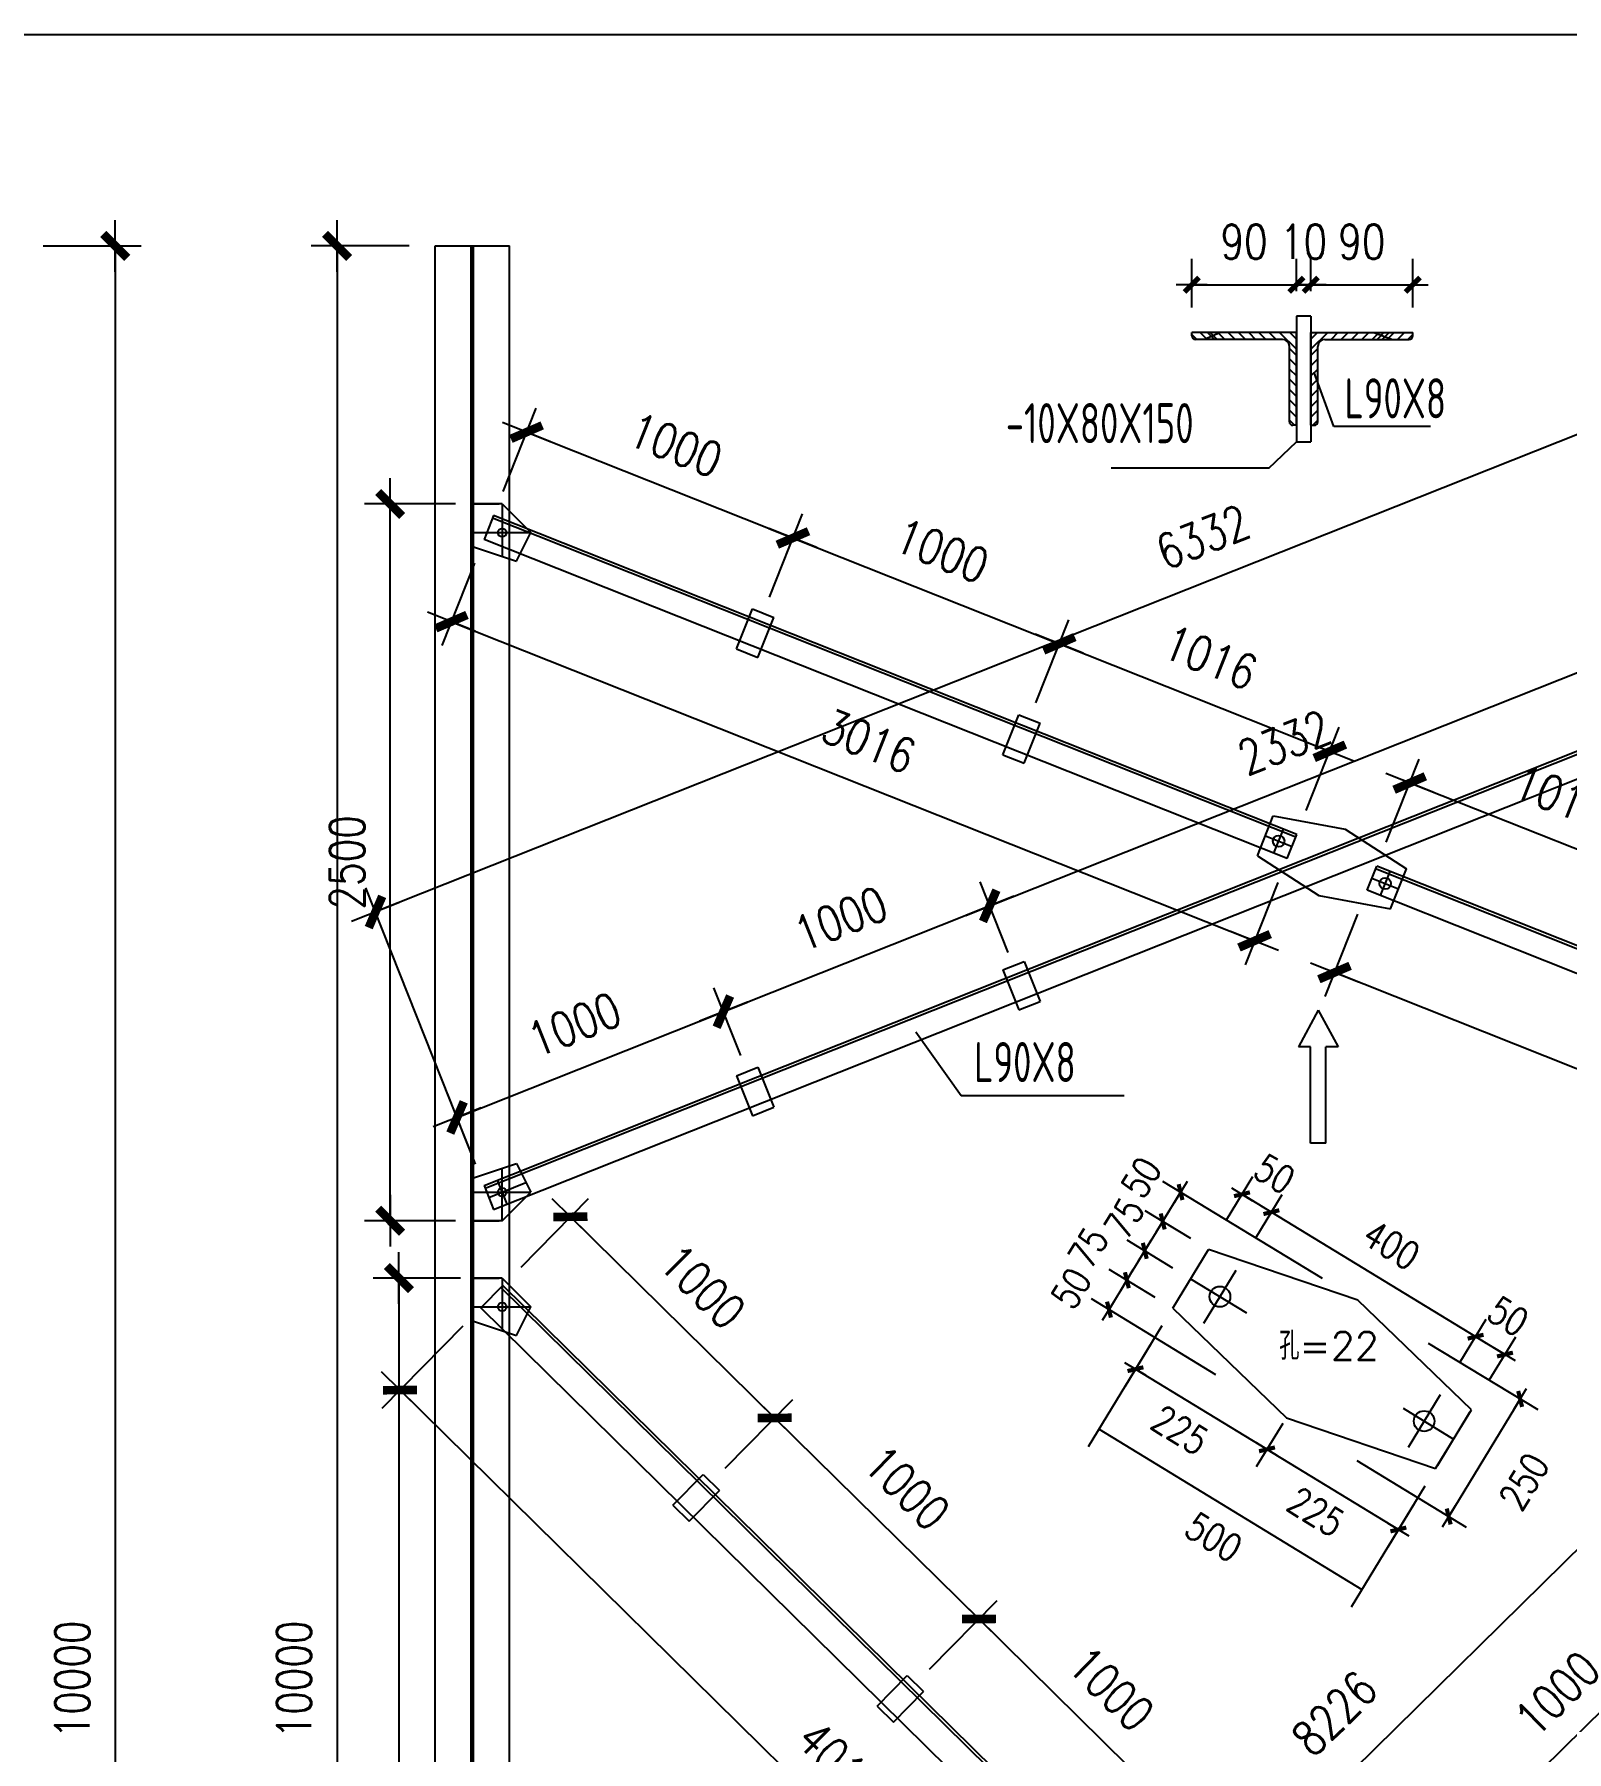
# Model space of a CAD drawing. Header units: millimetres. Extents: x 1471994 to 4527627, y -5186613 to -1927582.
# Drawn here: x 1534810 to 1540157, y -1983714 to -1977724 of the extents above; entities that cross this region are included whole.
import ezdxf
from ezdxf.enums import TextEntityAlignment as Align

# ---------------------------------------------------------------- set-up
doc = ezdxf.new("R2010")
doc.units = ezdxf.units.MM
doc.header["$LTSCALE"] = 1000
doc.header["$PDMODE"] = 34
doc.linetypes.add('CENTER', pattern=[50.8, 31.75, -6.35, 6.35, -6.35])
doc.layers.add('轴线层', color=1, linetype='CENTER', lineweight=15)
doc.styles.add('DIM_FONT', font='simplex.shx', dxfattribs={"width": 0.8, "bigfont": 'hztxt.shx'})
doc.styles.get("Standard").update_dxf_attribs({"font": 'txt', "bigfont": 'gbcbig.shx'})
doc.styles.add('TSSD_Label', font='Tssdeng.shx', dxfattribs={"width": 0.7, "bigfont": 'hztxt.shx'})
doc.dimstyles.new('WGH(1)', dxfattribs={"dimscale": 1.2, "dimtxt": 100, "dimasz": 0.5, "dimexe": 75, "dimexo": 75, "dimgap": 75, "dimtad": 1, "dimdec": 0, "dimzin": 0, "dimdsep": 46, "dimtxsty": 'DIM_FONT', "dimblk1": '_DIMX', "dimblk2": '_DIMX', "dimsah": 1, "dimcen": 0.09, "dimclrd": 3, "dimclre": 3, "dimclrt": 7, "dimadec": 0, "dimazin": 0, "dimtfac": 1, "dimtdec": 0, "dimtix": 1, "dimtmove": 2, "dimatfit": 3, "dimldrblk": '_DIMX', "dimfxl": 1, "dimtolj": 1, "dimtzin": 0, "dimarcsym": 0})

# ---------------------------------------------------------------- blocks, each defined once
blk = doc.blocks.new('_DIMX')
blk.add_line((-150, 0), (150, 0))
at = {"const_width": 50}
blk.add_lwpolyline([(-70, -70), (70, 70)], dxfattribs=at)
blk = doc.blocks.new('*D1267')
at = {"color": 3, "lineweight": -2}
for p, q in [((1534840.2, -1978462.4), (1535182.1, -1978462.4)), ((1535092.1, -1978463), (1535092.1, -1988461.8)), ((1534860.2, -1988462.4), (1535182.1, -1988462.4))]:
    blk.add_line(p, q, dxfattribs=at)
at = {"layer": 'Defpoints', "color": 0}
for p in [(1534750.2, -1978462.4), (1534770.2, -1988462.4), (1535092.1, -1988462.4)]:
    blk.add_point(p, dxfattribs=at)
at = {"color": 3, "lineweight": -2, "xscale": 0.6, "yscale": 0.6, "zscale": 0.6}
for p, rotation in [((1535092.1, -1978462.4), 90), ((1535092.1, -1988462.4), 270)]:
    blk.add_blockref('_DIMX', p, dxfattribs=dict(at, rotation=rotation))
at = {"color": 7, "insert": (1534942.1, -1983462.4), "char_height": 120, "attachment_point": 5, "rotation": 90, "style": 'DIM_FONT'}
blk.add_mtext('\\A1;10000', dxfattribs=at)
blk = doc.blocks.new('*D1392')
at = {"color": 3, "lineweight": -2}
for p, q in [((1536118.1, -1978462.4), (1535776.2, -1978462.4)), ((1535866.2, -1978463), (1535866.2, -1988461.8)), ((1536098.1, -1988462.4), (1535776.2, -1988462.4))]:
    blk.add_line(p, q, dxfattribs=at)
at = {"layer": 'Defpoints', "color": 0}
for p in [(1536208.1, -1978462.4), (1535866.2, -1988462.4), (1536188.1, -1988462.4)]:
    blk.add_point(p, dxfattribs=at)
at = {"color": 3, "lineweight": -2, "xscale": 0.6, "yscale": 0.6, "zscale": 0.6}
for p, rotation in [((1535866.2, -1978462.4), 90), ((1535866.2, -1988462.4), 270)]:
    blk.add_blockref('_DIMX', p, dxfattribs=dict(at, rotation=rotation))
at = {"color": 7, "insert": (1535716.2, -1983462.4), "char_height": 120, "attachment_point": 5, "rotation": 90, "style": 'DIM_FONT'}
blk.add_mtext('\\A1;10000', dxfattribs=at)
blk = doc.blocks.new('*D1394')
at = {"color": 3, "lineweight": -2}
for p, q in [((1537275.2, -1981286.3), (1537181.1, -1981049.5)), ((1536285.5, -1981502), (1537213.8, -1981133.3)), ((1536345.8, -1981655.4), (1536251.7, -1981418.5))]:
    blk.add_line(p, q, dxfattribs=at)
at = {"layer": 'Defpoints', "color": 0}
for p in [(1537214.3, -1981133.1), (1537308.4, -1981370), (1536379, -1981739.1)]:
    blk.add_point(p, dxfattribs=at)
at = {"color": 3, "lineweight": -2, "xscale": 0.6, "yscale": 0.6, "zscale": 0.6}
for p, rotation in [((1537214.3, -1981133.1), 21.65903603493997), ((1536284.9, -1981502.2), 201.65903603494)]:
    blk.add_blockref('_DIMX', p, dxfattribs=dict(at, rotation=rotation))
at = {"color": 7, "insert": (1536694.3, -1981178.2), "char_height": 120, "attachment_point": 5, "rotation": 21.65904, "style": 'DIM_FONT'}
blk.add_mtext('\\A1;1000', dxfattribs=at)
blk = doc.blocks.new('*D1395')
at = {"color": 3, "lineweight": -2}
for p, q in [((1538208.3, -1980926.5), (1538110.5, -1980680.4)), ((1537214.9, -1981132.9), (1538143.2, -1980764.2)), ((1537275.2, -1981286.3), (1537181.1, -1981049.5))]:
    blk.add_line(p, q, dxfattribs=at)
at = {"layer": 'Defpoints', "color": 0}
for p in [(1538143.7, -1980764), (1538241.5, -1981010.2), (1537308.4, -1981370)]:
    blk.add_point(p, dxfattribs=at)
at = {"color": 3, "lineweight": -2, "xscale": 0.6, "yscale": 0.6, "zscale": 0.6}
for p, rotation in [((1538143.7, -1980764), 21.65903603493993), ((1537214.3, -1981133.1), 201.6590360349399)]:
    blk.add_blockref('_DIMX', p, dxfattribs=dict(at, rotation=rotation))
at = {"color": 7, "insert": (1537623.7, -1980809.2), "char_height": 120, "attachment_point": 5, "rotation": 21.65904, "style": 'DIM_FONT'}
blk.add_mtext('\\A1;1000', dxfattribs=at)
blk = doc.blocks.new('*D1396')
at = {"color": 3, "lineweight": -2}
for p, q in [((1540371.9, -1980056.5), (1540277.9, -1979819.7)), ((1538144.3, -1980763.8), (1540310.5, -1979903.5)), ((1538208.3, -1980926.5), (1538110.5, -1980680.4))]:
    blk.add_line(p, q, dxfattribs=at)
at = {"layer": 'Defpoints', "color": 0}
for p in [(1540311.1, -1979903.3), (1540405.1, -1980140.2), (1538241.5, -1981010.2)]:
    blk.add_point(p, dxfattribs=at)
at = {"color": 3, "lineweight": -2, "xscale": 0.6, "yscale": 0.6, "zscale": 0.6}
for p, rotation in [((1540311.1, -1979903.3), 21.65903603493993), ((1538143.7, -1980764), 201.6590360349399)]:
    blk.add_blockref('_DIMX', p, dxfattribs=dict(at, rotation=rotation))
at = {"color": 7, "insert": (1539172, -1980194.3), "char_height": 120, "attachment_point": 5, "rotation": 21.65904, "style": 'DIM_FONT'}
blk.add_mtext('\\A1;2332', dxfattribs=at)
blk = doc.blocks.new('*D1402')
at = {"color": 3, "lineweight": -2}
for p, q in [((1536279.6, -1979362.3), (1535961.5, -1979362.3)), ((1536051.5, -1981861.8), (1536051.5, -1979362.9)), ((1536279.6, -1981862.4), (1535961.5, -1981862.4))]:
    blk.add_line(p, q, dxfattribs=at)
at = {"layer": 'Defpoints', "color": 0}
for p in [(1536051.5, -1979362.3), (1536369.6, -1979362.3), (1536369.6, -1981862.4)]:
    blk.add_point(p, dxfattribs=at)
at = {"color": 3, "lineweight": -2, "xscale": 0.6, "yscale": 0.6, "zscale": 0.6}
for p, rotation in [((1536051.5, -1979362.3), 90), ((1536051.5, -1981862.4), 270)]:
    blk.add_blockref('_DIMX', p, dxfattribs=dict(at, rotation=rotation))
at = {"color": 7, "insert": (1535901.5, -1980612.4), "char_height": 120, "attachment_point": 5, "rotation": 90, "style": 'DIM_FONT'}
blk.add_mtext('\\A1;2500', dxfattribs=at)
blk = doc.blocks.new('*D1403')
at = {"color": 3, "lineweight": -2}
for p, q in [((1536445.4, -1979318.4), (1536560.7, -1979028.2)), ((1536528, -1979112.1), (1537456.3, -1979480.7)), ((1537374.8, -1979687.5), (1537490.1, -1979397.3))]:
    blk.add_line(p, q, dxfattribs=at)
at = {"layer": 'Defpoints', "color": 0}
for p in [(1536412.2, -1979402), (1537456.9, -1979480.9), (1537341.6, -1979771.1)]:
    blk.add_point(p, dxfattribs=at)
at = {"color": 3, "lineweight": -2, "xscale": 0.6, "yscale": 0.6, "zscale": 0.6}
for p, rotation in [((1536527.5, -1979111.8), 158.3409639650675), ((1537456.9, -1979480.9), 338.3409639650675)]:
    blk.add_blockref('_DIMX', p, dxfattribs=dict(at, rotation=rotation))
at = {"color": 7, "insert": (1537047.5, -1979157), "char_height": 120, "attachment_point": 5, "rotation": 338.34096, "style": 'DIM_FONT'}
blk.add_mtext('\\A1;1000', dxfattribs=at)
blk = doc.blocks.new('*D1404')
at = {"color": 3, "lineweight": -2}
for p, q in [((1537374.8, -1979687.5), (1537490.1, -1979397.3)), ((1537457.4, -1979481.1), (1538385.7, -1979849.8)), ((1538304.2, -1980056.5), (1538419.5, -1979766.3))]:
    blk.add_line(p, q, dxfattribs=at)
at = {"layer": 'Defpoints', "color": 0}
for p in [(1537341.6, -1979771.1), (1538386.2, -1979850), (1538271, -1980140.2)]:
    blk.add_point(p, dxfattribs=at)
at = {"color": 3, "lineweight": -2, "xscale": 0.6, "yscale": 0.6, "zscale": 0.6}
for p, rotation in [((1537456.9, -1979480.9), 158.3409639650675), ((1538386.2, -1979850), 338.3409639650675)]:
    blk.add_blockref('_DIMX', p, dxfattribs=dict(at, rotation=rotation))
at = {"color": 7, "insert": (1537976.9, -1979526), "char_height": 120, "attachment_point": 5, "rotation": 338.34096, "style": 'DIM_FONT'}
blk.add_mtext('\\A1;1000', dxfattribs=at)
blk = doc.blocks.new('*D1405')
at = {"color": 3, "lineweight": -2}
for p, q in [((1538304.2, -1980056.5), (1538419.5, -1979766.3)), ((1538386.8, -1979850.2), (1539330, -1980224.8)), ((1539248.5, -1980431.5), (1539363.7, -1980141.3))]:
    blk.add_line(p, q, dxfattribs=at)
at = {"layer": 'Defpoints', "color": 0}
for p in [(1538271, -1980140.2), (1539330.5, -1980225), (1539215.3, -1980515.2)]:
    blk.add_point(p, dxfattribs=at)
at = {"color": 3, "lineweight": -2, "xscale": 0.6, "yscale": 0.6, "zscale": 0.6}
for p, rotation in [((1538386.2, -1979850), 158.3409639650675), ((1539330.5, -1980225), 338.3409639650675)]:
    blk.add_blockref('_DIMX', p, dxfattribs=dict(at, rotation=rotation))
at = {"color": 7, "insert": (1538913.7, -1979898.1), "char_height": 120, "attachment_point": 5, "rotation": 338.34096, "style": 'DIM_FONT'}
blk.add_mtext('\\A1;1016', dxfattribs=at)
blk = doc.blocks.new('*D1406')
at = {"color": 3, "lineweight": -2}
for p, q in [((1536345.8, -1979569.3), (1536231.7, -1979856.5)), ((1536265.5, -1979773), (1539067.5, -1980885.8)), ((1539148.8, -1980682.5), (1539034.8, -1980969.6))]:
    blk.add_line(p, q, dxfattribs=at)
at = {"layer": 'Defpoints', "color": 0}
for p in [(1536379, -1979485.7), (1539182.1, -1980598.8), (1539068, -1980886)]:
    blk.add_point(p, dxfattribs=at)
at = {"color": 3, "lineweight": -2, "xscale": 0.6, "yscale": 0.6, "zscale": 0.6}
for p, rotation in [((1536265, -1979772.8), 158.3409639650557), ((1539068, -1980886), 338.3409639650557)]:
    blk.add_blockref('_DIMX', p, dxfattribs=dict(at, rotation=rotation))
at = {"color": 7, "insert": (1537721.9, -1980190), "char_height": 120, "attachment_point": 5, "rotation": 338.34096, "style": 'DIM_FONT'}
blk.add_mtext('\\A1;3016', dxfattribs=at)
blk = doc.blocks.new('*D1409')
at = {"color": 3, "lineweight": -2}
for p, q in [((1539527.3, -1980542.3), (1539642.6, -1980252.1)), ((1540553, -1980710.5), (1539609.9, -1980335.9)), ((1540471.6, -1980917.2), (1540586.8, -1980627))]:
    blk.add_line(p, q, dxfattribs=at)
at = {"layer": 'Defpoints', "color": 0}
for p in [(1539609.3, -1980335.7), (1539494.1, -1980625.9), (1540438.4, -1981000.9)]:
    blk.add_point(p, dxfattribs=at)
at = {"color": 3, "lineweight": -2, "xscale": 0.6, "yscale": 0.6, "zscale": 0.6}
for p, rotation in [((1539609.3, -1980335.7), 158.3409639658967), ((1540553.6, -1980710.7), 338.3409639658967)]:
    blk.add_blockref('_DIMX', p, dxfattribs=dict(at, rotation=rotation))
at = {"color": 7, "insert": (1540136.8, -1980383.8), "char_height": 120, "attachment_point": 5, "rotation": 338.34096, "style": 'DIM_FONT'}
blk.add_mtext('\\A1;1016', dxfattribs=at)
blk = doc.blocks.new('*D1410')
at = {"color": 3, "lineweight": -2}
for p, q in [((1539427.7, -1980793.2), (1539313.6, -1981080.3)), ((1542149.3, -1982109.6), (1539347.4, -1980996.9)), ((1542230.7, -1981906.3), (1542116.7, -1982193.5))]:
    blk.add_line(p, q, dxfattribs=at)
at = {"layer": 'Defpoints', "color": 0}
for p in [(1539460.9, -1980709.5), (1539346.8, -1980996.7), (1542263.9, -1981822.7)]:
    blk.add_point(p, dxfattribs=at)
at = {"color": 3, "lineweight": -2, "xscale": 0.6, "yscale": 0.6, "zscale": 0.6}
for p, rotation in [((1539346.8, -1980996.7), 158.3409639647576), ((1542149.9, -1982109.9), 338.3409639647576)]:
    blk.add_blockref('_DIMX', p, dxfattribs=dict(at, rotation=rotation))
at = {"color": 7, "insert": (1540803.7, -1981413.9), "char_height": 120, "attachment_point": 5, "rotation": 338.34096, "style": 'DIM_FONT'}
blk.add_mtext('\\A1;3016', dxfattribs=at)
blk = doc.blocks.new('*D1411')
at = {"color": 3, "lineweight": -2}
for p, q in [((1542234.4, -1979327.7), (1541852, -1978364.8)), ((1541884.7, -1978448.7), (1536000.9, -1980785.3)), ((1536349.5, -1981664.7), (1535967.1, -1980701.8))]:
    blk.add_line(p, q, dxfattribs=at)
at = {"layer": 'Defpoints', "color": 0}
for p in [(1542267.6, -1979411.3), (1536000.3, -1980785.5), (1536382.7, -1981748.3)]:
    blk.add_point(p, dxfattribs=at)
at = {"color": 3, "lineweight": -2, "xscale": 0.6, "yscale": 0.6, "zscale": 0.6}
for p, rotation in [((1541885.3, -1978448.5), 21.65903603494839), ((1536000.3, -1980785.5), 201.6590360349484)]:
    blk.add_blockref('_DIMX', p, dxfattribs=dict(at, rotation=rotation))
at = {"color": 7, "insert": (1538887.4, -1979477.6), "char_height": 120, "attachment_point": 5, "rotation": 21.65904, "style": 'DIM_FONT'}
blk.add_mtext('\\A1;6332', dxfattribs=at)
blk = doc.blocks.new('*D1416')
at = {"color": 3, "lineweight": -2}
for p, q in [((1540749.5, -1983434), (1540523, -1983203.8)), ((1539873.8, -1983968.9), (1540585.7, -1983268.3)), ((1540029.8, -1984128.3), (1539810.2, -1983905.2))]:
    blk.add_line(p, q, dxfattribs=at)
at = {"layer": 'Defpoints', "color": 0}
for p in [(1540586.1, -1983267.9), (1540812.7, -1983498.1), (1540092.9, -1984192.4)]:
    blk.add_point(p, dxfattribs=at)
at = {"color": 3, "lineweight": -2, "xscale": 0.6, "yscale": 0.6, "zscale": 0.6}
for p, rotation in [((1540586.1, -1983267.9), 44.54132447699504), ((1539873.4, -1983969.4), 224.541324476995)]:
    blk.add_blockref('_DIMX', p, dxfattribs=dict(at, rotation=rotation))
at = {"color": 7, "insert": (1540124.5, -1983511.7), "char_height": 120, "attachment_point": 5, "rotation": 44.54132, "style": 'DIM_FONT'}
blk.add_mtext('\\A1;1000', dxfattribs=at)
blk = doc.blocks.new('*D1419')
at = {"color": 3, "lineweight": -2}
for p, q in [((1536297.1, -1982062.4), (1535991.9, -1982062.4)), ((1536081.9, -1982063), (1536081.9, -1987961.8)), ((1536297.1, -1987962.4), (1535991.9, -1987962.4))]:
    blk.add_line(p, q, dxfattribs=at)
at = {"layer": 'Defpoints', "color": 0}
for p in [(1536387.1, -1982062.4), (1536081.9, -1987962.4), (1536387.1, -1987962.4)]:
    blk.add_point(p, dxfattribs=at)
at = {"color": 3, "lineweight": -2, "xscale": 0.6, "yscale": 0.6, "zscale": 0.6}
for p, rotation in [((1536081.9, -1982062.4), 90), ((1536081.9, -1987962.4), 270)]:
    blk.add_blockref('_DIMX', p, dxfattribs=dict(at, rotation=rotation))
at = {"color": 7, "insert": (1535931.9, -1985012.4), "char_height": 120, "attachment_point": 5, "rotation": 90, "style": 'DIM_FONT'}
blk.add_mtext('\\A1;5900', dxfattribs=at)
blk = doc.blocks.new('*D1420')
at = {"color": 3, "lineweight": -2}
for p, q in [((1536508.1, -1982024), (1536743.8, -1981784.6)), ((1536681.1, -1981849.1), (1537393, -1982549.7)), ((1537220.9, -1982725.4), (1537456.5, -1982486))]:
    blk.add_line(p, q, dxfattribs=at)
at = {"layer": 'Defpoints', "color": 0}
for p in [(1536445, -1982088.1), (1537393.4, -1982550.1), (1537157.8, -1982789.6)]:
    blk.add_point(p, dxfattribs=at)
at = {"color": 3, "lineweight": -2, "xscale": 0.6, "yscale": 0.6, "zscale": 0.6}
for p, rotation in [((1536680.7, -1981848.7), 135.458675523005), ((1537393.4, -1982550.1), 315.458675523005)]:
    blk.add_blockref('_DIMX', p, dxfattribs=dict(at, rotation=rotation))
at = {"color": 7, "insert": (1537142.2, -1982092.5), "char_height": 120, "attachment_point": 5, "rotation": 315.45868, "style": 'DIM_FONT'}
blk.add_mtext('\\A1;1000', dxfattribs=at)
blk = doc.blocks.new('*D1421')
at = {"color": 3, "lineweight": -2}
for p, q in [((1537220.9, -1982725.4), (1537456.5, -1982486)), ((1537393.8, -1982550.5), (1538105.7, -1983251.1)), ((1537933.6, -1983426.8), (1538169.3, -1983187.4))]:
    blk.add_line(p, q, dxfattribs=at)
at = {"layer": 'Defpoints', "color": 0}
for p in [(1537157.8, -1982789.6), (1538106.2, -1983251.5), (1537870.5, -1983491)]:
    blk.add_point(p, dxfattribs=at)
at = {"color": 3, "lineweight": -2, "xscale": 0.6, "yscale": 0.6, "zscale": 0.6}
for p, rotation in [((1537393.4, -1982550.1), 135.458675523005), ((1538106.2, -1983251.5), 315.458675523005)]:
    blk.add_blockref('_DIMX', p, dxfattribs=dict(at, rotation=rotation))
at = {"color": 7, "insert": (1537855, -1982793.9), "char_height": 120, "attachment_point": 5, "rotation": 315.45868, "style": 'DIM_FONT'}
blk.add_mtext('\\A1;1000', dxfattribs=at)
blk = doc.blocks.new('*D1422')
at = {"color": 3, "lineweight": -2}
for p, q in [((1537933.6, -1983426.8), (1538169.3, -1983187.4)), ((1538106.6, -1983252), (1538818.5, -1983952.5)), ((1538646.4, -1984128.3), (1538882, -1983888.8))]:
    blk.add_line(p, q, dxfattribs=at)
at = {"layer": 'Defpoints', "color": 0}
for p in [(1537870.5, -1983491), (1538818.9, -1983953), (1538583.3, -1984192.4)]:
    blk.add_point(p, dxfattribs=at)
at = {"color": 3, "lineweight": -2, "xscale": 0.6, "yscale": 0.6, "zscale": 0.6}
for p, rotation in [((1538106.2, -1983251.5), 135.458675523005), ((1538818.9, -1983953), 315.458675523005)]:
    blk.add_blockref('_DIMX', p, dxfattribs=dict(at, rotation=rotation))
at = {"color": 7, "insert": (1538567.7, -1983495.3), "char_height": 120, "attachment_point": 5, "rotation": 315.45868, "style": 'DIM_FONT'}
blk.add_mtext('\\A1;1000', dxfattribs=at)
blk = doc.blocks.new('*D1424')
at = {"color": 3, "lineweight": -2}
for p, q in [((1536304.7, -1982230.7), (1536022.7, -1982517.3)), ((1538945.8, -1985267.6), (1536086.3, -1982453.6)), ((1539165.1, -1985045.6), (1538883.1, -1985332.2))]:
    blk.add_line(p, q, dxfattribs=at)
at = {"layer": 'Defpoints', "color": 0}
for p in [(1536367.9, -1982166.5), (1536085.8, -1982453.1), (1539228.2, -1984981.5)]:
    blk.add_point(p, dxfattribs=at)
at = {"color": 3, "lineweight": -2, "xscale": 0.6, "yscale": 0.6, "zscale": 0.6}
for p, rotation in [((1536085.8, -1982453.1), 135.4586755230081), ((1538946.2, -1985268.1), 315.4586755230081)]:
    blk.add_blockref('_DIMX', p, dxfattribs=dict(at, rotation=rotation))
at = {"color": 7, "insert": (1537621.2, -1983753.7), "char_height": 120, "attachment_point": 5, "rotation": 315.45868, "style": 'DIM_FONT'}
blk.add_mtext('\\A1;4013', dxfattribs=at)
blk = doc.blocks.new('*D1430')
at = {"color": 3, "lineweight": -2}
for p, q in [((1542175, -1982031.1), (1541626, -1981473.3)), ((1541688.7, -1981537.9), (1535826.3, -1987307.2)), ((1536311.7, -1987801.3), (1535762.8, -1987243.4))]:
    blk.add_line(p, q, dxfattribs=at)
at = {"layer": 'Defpoints', "color": 0}
for p in [(1542238.1, -1982095.3), (1535825.9, -1987307.6), (1536374.9, -1987865.4)]:
    blk.add_point(p, dxfattribs=at)
at = {"color": 3, "lineweight": -2, "xscale": 0.6, "yscale": 0.6, "zscale": 0.6}
for p, rotation in [((1541689.2, -1981537.4), 44.5413244769881), ((1535825.9, -1987307.6), 224.5413244769881)]:
    blk.add_blockref('_DIMX', p, dxfattribs=dict(at, rotation=rotation))
at = {"color": 7, "insert": (1539346.9, -1983580.3), "char_height": 120, "attachment_point": 5, "rotation": 44.54132, "style": 'DIM_FONT'}
blk.add_mtext('\\A1;8226', dxfattribs=at)
blk = doc.blocks.new('*D1434')
at = {"color": 3, "lineweight": -2}
for p, q in [((1539264.3, -1978619.8), (1539264.3, -1978507.8)), ((1539620, -1978677.4), (1539620, -1978507.8)), ((1539264.7, -1978597.8), (1539619.7, -1978597.8))]:
    blk.add_line(p, q, dxfattribs=at)
at = {"layer": 'Defpoints', "color": 0}
for p in [(1539620, -1978597.8), (1539264.3, -1978709.8), (1539620, -1978767.4)]:
    blk.add_point(p, dxfattribs=at)
at = {"color": 3, "lineweight": -2, "xscale": 0.36, "yscale": 0.36, "zscale": 0.36, "rotation": 180}
blk.add_blockref('_DIMX', (1539264.3, -1978597.8), dxfattribs=at)
at = {"color": 3, "lineweight": -2, "xscale": 0.36, "yscale": 0.36, "zscale": 0.36}
blk.add_blockref('_DIMX', (1539620, -1978597.8), dxfattribs=at)
at = {"color": 7, "insert": (1539442.2, -1978447.8), "char_height": 120, "attachment_point": 5, "style": 'DIM_FONT'}
blk.add_mtext('\\A1;90', dxfattribs=at)
blk = doc.blocks.new('*D1435')
at = {"color": 3, "lineweight": -2}
for p, q in [((1539213.7, -1978619.8), (1539213.7, -1978507.8)), ((1539264.3, -1978619.8), (1539264.3, -1978507.8)), ((1539213.4, -1978597.8), (1539213, -1978597.8)), ((1539213.7, -1978597.8), (1539264.3, -1978597.8)), ((1539264.7, -1978597.8), (1539265, -1978597.8))]:
    blk.add_line(p, q, dxfattribs=at)
at = {"layer": 'Defpoints', "color": 0}
for p in [(1539264.3, -1978597.8), (1539213.7, -1978709.8), (1539264.3, -1978709.8)]:
    blk.add_point(p, dxfattribs=at)
at = {"color": 3, "lineweight": -2, "xscale": 0.36, "yscale": 0.36, "zscale": 0.36}
blk.add_blockref('_DIMX', (1539213.7, -1978597.8), dxfattribs=at)
at = {"color": 3, "lineweight": -2, "xscale": 0.36, "yscale": 0.36, "zscale": 0.36, "rotation": 180}
blk.add_blockref('_DIMX', (1539264.3, -1978597.8), dxfattribs=at)
at = {"color": 7, "insert": (1539239, -1978447.8), "char_height": 120, "attachment_point": 5, "style": 'DIM_FONT'}
blk.add_mtext('\\A1;10', dxfattribs=at)
blk = doc.blocks.new('*D1436')
at = {"color": 3, "lineweight": -2}
for p, q in [((1538848.9, -1978677.4), (1538848.9, -1978507.8)), ((1539213.7, -1978619.8), (1539213.7, -1978507.8)), ((1538849.2, -1978597.8), (1539213.4, -1978597.8))]:
    blk.add_line(p, q, dxfattribs=at)
at = {"layer": 'Defpoints', "color": 0}
for p in [(1539213.7, -1978597.8), (1538848.9, -1978767.4), (1539213.7, -1978709.8)]:
    blk.add_point(p, dxfattribs=at)
at = {"color": 3, "lineweight": -2, "xscale": 0.36, "yscale": 0.36, "zscale": 0.36, "rotation": 180}
blk.add_blockref('_DIMX', (1538848.9, -1978597.8), dxfattribs=at)
at = {"color": 3, "lineweight": -2, "xscale": 0.36, "yscale": 0.36, "zscale": 0.36}
blk.add_blockref('_DIMX', (1539213.7, -1978597.8), dxfattribs=at)
at = {"color": 7, "insert": (1539031.3, -1978447.8), "char_height": 120, "attachment_point": 5, "style": 'DIM_FONT'}
blk.add_mtext('\\A1;90', dxfattribs=at)

msp = doc.modelspace()

# ---------------------------------------------------------------- linework, layer by layer
for p, q in [((1536208.1, -1988462.4), (1536208.1, -1978462.4)), ((1536208.1, -1978462.4), (1536468.1, -1978462.4)), ((1536334.1, -1988462.4), (1536334.1, -1978462.4)), ((1536342.1, -1988462.4), (1536342.1, -1978462.4)), ((1536468.1, -1988462.4), (1536468.1, -1978462.4)), ((1539213.7, -1978706.9), (1539213.7, -1979145.4)), ((1539264.3, -1978706.9), (1539213.7, -1978706.9)), ((1539264.3, -1978706.9), (1539264.3, -1979145.4)), ((1539213.7, -1978764), (1538848.9, -1978764)), ((1538848.9, -1978776.1), (1538848.9, -1978764)), ((1538877.7, -1978764), (1538902, -1978788.3)), ((1538949.3, -1978764), (1538892.7, -1978788.3)), ((1538904.2, -1978764), (1538928.5, -1978788.3)), ((1538913.5, -1978764), (1538937.8, -1978788.3)), ((1538940, -1978764), (1538964.3, -1978788.3)), ((1538975.8, -1978764), (1539000.1, -1978788.3)), ((1539011.6, -1978764), (1539035.9, -1978788.3)), ((1539047.4, -1978764), (1539071.7, -1978788.3)), ((1539083.2, -1978764), (1539107.5, -1978788.3)), ((1539119, -1978764), (1539143.3, -1978788.3)), ((1539154.8, -1978764), (1539213.7, -1978822.9)), ((1539190.6, -1978764), (1539214.9, -1978788.3)), ((1539213.7, -1979088), (1539213.7, -1978764)), ((1539287.4, -1978764), (1539263.1, -1978788.3)), ((1539264.3, -1979088), (1539264.3, -1978764)), ((1539264.3, -1978764), (1539620, -1978764)), ((1539323.2, -1978764), (1539264.3, -1978822.9)), ((1539359, -1978764), (1539334.7, -1978788.3)), ((1539394.8, -1978764), (1539370.5, -1978788.3)), ((1539430.6, -1978764), (1539406.3, -1978788.3)), ((1539466.4, -1978764), (1539442.1, -1978788.3)), ((1539502.2, -1978764), (1539477.9, -1978788.3)), ((1539483.8, -1978764), (1539549.5, -1978788.3)), ((1539519.6, -1978764), (1539495.3, -1978788.3)), ((1539538, -1978764), (1539513.7, -1978788.3)), ((1539555.4, -1978764), (1539531.1, -1978788.3)), ((1539591.2, -1978764), (1539566.9, -1978788.3)), ((1539620, -1978776.1), (1539620, -1978764)), ((1538848.9, -1978770.9), (1538866.2, -1978788.3)), ((1539165.1, -1978788.3), (1538861, -1978788.3)), ((1539189.4, -1979075.8), (1539189.4, -1978812.6)), ((1539189.4, -1978820), (1539213.7, -1978844.3)), ((1539288.6, -1978820), (1539264.3, -1978844.3)), ((1539288.6, -1979075.8), (1539288.6, -1978812.6)), ((1539312.9, -1978788.3), (1539607.9, -1978788.3)), ((1539620, -1978770.9), (1539602.7, -1978788.3)), ((1539189.4, -1978855.8), (1539213.7, -1978880.1)), ((1539288.6, -1978855.8), (1539264.3, -1978880.1)), ((1539189.4, -1978891.6), (1539213.7, -1978915.9)), ((1539189.4, -1978927.4), (1539213.7, -1978951.7)), ((1539288.6, -1978891.6), (1539264.3, -1978915.9)), ((1539288.6, -1978927.4), (1539264.3, -1978951.7)), ((1539344, -1979092.4), (1539276.4, -1978903.8)), ((1539189.4, -1978963.2), (1539213.7, -1978987.5)), ((1539189.4, -1978999), (1539213.7, -1979023.3)), ((1539288.6, -1978963.2), (1539264.3, -1978987.5)), ((1539288.6, -1978999), (1539264.3, -1979023.3)), ((1539189.4, -1979034.8), (1539213.7, -1979059.1)), ((1539288.6, -1979034.8), (1539264.3, -1979059.1)), ((1539189.4, -1979070.6), (1539206.8, -1979088)), ((1539213.7, -1979088), (1539201.6, -1979088)), ((1539264.3, -1979088), (1539276.4, -1979088)), ((1539288.6, -1979070.6), (1539271.2, -1979088)), ((1539681.3, -1979092.4), (1539344, -1979092.4)), ((1539118.3, -1979237.7), (1539213.7, -1979145.4)), ((1539213.7, -1979145.4), (1539264.3, -1979145.4)), ((1539118.3, -1979237.7), (1538567.9, -1979237.7)), ((1536342.1, -1979362.3), (1536422.1, -1979362.3)), ((1536427.1, -1979362.3), (1536342.1, -1979362.3)), ((1536342.1, -1979362.3), (1536432.1, -1979362.3)), ((1536432.1, -1979362.3), (1536342.1, -1979362.3)), ((1536342.1, -1979362.3), (1536432.1, -1979362.3)), ((1536342.1, -1979362.3), (1536397.1, -1979362.3)), ((1536442.1, -1979362.3), (1536342.1, -1979362.3)), ((1536442.1, -1979362.3), (1536442.1, -1979545.6)), ((1536442.1, -1979362.3), (1536542.1, -1979462.3)), ((1536379, -1981739.1), (1542263.9, -1979402)), ((1536412.2, -1979402), (1536379, -1979485.7)), ((1536382.7, -1981748.3), (1542267.6, -1979411.3)), ((1539211.6, -1980524.5), (1536408.5, -1979411.3)), ((1539215.3, -1980515.2), (1536412.2, -1979402)), ((1536342.1, -1979462.3), (1536542.1, -1979462.3)), ((1539182.1, -1980598.8), (1536379, -1979485.7)), ((1536412.2, -1981822.7), (1542297.2, -1979485.7)), ((1536492.1, -1979562.3), (1536542.1, -1979462.3)), ((1536342.1, -1979512.3), (1536492.1, -1979562.3)), ((1537260.1, -1979867.9), (1537315.5, -1979728.5)), ((1537315.5, -1979728.5), (1537389.9, -1979758)), ((1537334.5, -1979897.4), (1537389.9, -1979758)), ((1537260.1, -1979867.9), (1537334.5, -1979897.4)), ((1538189.5, -1980237), (1538244.9, -1980097.5)), ((1538244.9, -1980097.5), (1538319.3, -1980127.1)), ((1538263.9, -1980266.5), (1538319.3, -1980127.1)), ((1538189.5, -1980237), (1538263.9, -1980266.5)), ((1539078, -1980589.8), (1539133.4, -1980450.4)), ((1539133.4, -1980450.4), (1539384.2, -1980496.2)), ((1539135.6, -1980580.4), (1539168.8, -1980496.7)), ((1539384.2, -1980496.2), (1539598.1, -1980634.9)), ((1539105.7, -1980520.1), (1539198.7, -1980557)), ((1539182.1, -1980598.8), (1539215.3, -1980515.2)), ((1539078, -1980589.8), (1539291.9, -1980728.5)), ((1539460.9, -1980709.5), (1539494.1, -1980625.9)), ((1539477.5, -1980667.7), (1539570.4, -1980704.6)), ((1542293.5, -1981748.3), (1539490.4, -1980635.2)), ((1542297.2, -1981739.1), (1539494.1, -1980625.9)), ((1539507.3, -1980728), (1539540.6, -1980644.4)), ((1539542.7, -1980774.3), (1539598.1, -1980634.9)), ((1539291.9, -1980728.5), (1539542.7, -1980774.3)), ((1542263.9, -1981822.7), (1539460.9, -1980709.5)), ((1538189.5, -1980987.8), (1538263.9, -1980958.2)), ((1538263.9, -1980958.2), (1538319.3, -1981097.7)), ((1538189.5, -1980987.8), (1538244.9, -1981127.2)), ((1538244.9, -1981127.2), (1538319.3, -1981097.7)), ((1539290.1, -1981128.4), (1539220.9, -1981255.8)), ((1539290.1, -1981128.4), (1539359.4, -1981255.8)), ((1538044.3, -1981427.3), (1537885.8, -1981205.2)), ((1539263.4, -1981255.8), (1539220.9, -1981255.8)), ((1539263.4, -1981591.4), (1539263.4, -1981255.8)), ((1539316.9, -1981591.4), (1539316.9, -1981255.8)), ((1539359.4, -1981255.8), (1539316.9, -1981255.8)), ((1537260.1, -1981356.9), (1537334.5, -1981327.3)), ((1537334.5, -1981327.3), (1537389.9, -1981466.7)), ((1537260.1, -1981356.9), (1537315.5, -1981496.3)), ((1538613.1, -1981427.3), (1538044.3, -1981427.3)), ((1537315.5, -1981496.3), (1537389.9, -1981466.7)), ((1539316.9, -1981591.4), (1539263.4, -1981591.4)), ((1536342.1, -1981712.4), (1536492.1, -1981662.4)), ((1536442.1, -1981862.4), (1536442.1, -1981679.1)), ((1536492.1, -1981662.4), (1536542.1, -1981762.4)), ((1536342.1, -1981762.4), (1536542.1, -1981762.4)), ((1536379, -1981739.1), (1536412.2, -1981822.7)), ((1536395.6, -1981780.9), (1536525.5, -1981729.3)), ((1536425.5, -1981720.6), (1536458.7, -1981804.2)), ((1536442.1, -1981862.4), (1536542.1, -1981762.4)), ((1536342.1, -1981862.4), (1536422.1, -1981862.4)), ((1536427.1, -1981862.4), (1536342.1, -1981862.4)), ((1536342.1, -1981862.4), (1536432.1, -1981862.4)), ((1536432.1, -1981862.4), (1536342.1, -1981862.4)), ((1536342.1, -1981862.4), (1536432.1, -1981862.4)), ((1536342.1, -1981862.4), (1536397.1, -1981862.4)), ((1536442.1, -1981862.4), (1536342.1, -1981862.4)), ((1538890.9, -1982219.4), (1539003.3, -1982035)), ((1536342.1, -1982062.4), (1536422.1, -1982062.4)), ((1536427.1, -1982062.4), (1536342.1, -1982062.4)), ((1536342.1, -1982062.4), (1536432.1, -1982062.4)), ((1536432.1, -1982062.4), (1536342.1, -1982062.4)), ((1536342.1, -1982062.4), (1536432.1, -1982062.4)), ((1536342.1, -1982062.4), (1536397.1, -1982062.4)), ((1536442.1, -1982062.4), (1536342.1, -1982062.4)), ((1536445, -1982088.1), (1536367.9, -1982166.5)), ((1539298.4, -1984910.2), (1536438, -1982095.3)), ((1536442.1, -1982062.4), (1536442.1, -1982245.8)), ((1536442.1, -1982062.4), (1536542.1, -1982162.4)), ((1539305.4, -1984903.1), (1536445, -1982088.1)), ((1536342.1, -1982162.4), (1536542.1, -1982162.4)), ((1539228.2, -1984981.5), (1536367.9, -1982166.5)), ((1536492.1, -1982262.4), (1536542.1, -1982162.4)), ((1536342.1, -1982212.4), (1536492.1, -1982262.4)), ((1539715.9, -1982469.2), (1539603.5, -1982653.6)), ((1539818.4, -1982531.6), (1539706, -1982716.1)), ((1537038.1, -1982854.2), (1537143.3, -1982747.3)), ((1537143.3, -1982747.3), (1537200.3, -1982803.4)), ((1537095.1, -1982910.3), (1537200.3, -1982803.4)), ((1537038.1, -1982854.2), (1537095.1, -1982910.3)), ((1537750.8, -1983555.6), (1537856, -1983448.7)), ((1537856, -1983448.7), (1537913, -1983504.8)), ((1537750.8, -1983555.6), (1537807.8, -1983611.7)), ((1537807.8, -1983611.7), (1537913, -1983504.8))]:
    msp.add_line(p, q)
at = {"color": 2}
msp.add_line((1536338.1, -1988462.4), (1536338.1, -1978462.4), dxfattribs=at)
at = {"color": 3}
for p, q in [((1538747.3, -1981864.9), (1538809.7, -1981762.5)), ((1539305.3, -1982064.4), (1538748.2, -1981725)), ((1538809.8, -1981762.2), (1538810, -1981762)), ((1538969.5, -1981859.8), (1539061.6, -1981708.6)), ((1539023.9, -1981769.9), (1539023.7, -1981769.8)), ((1539024.1, -1981770.1), (1539126.6, -1981832.5)), ((1539071.9, -1981922.2), (1539164.1, -1981771)), ((1539071.9, -1981922.2), (1539164.1, -1981771)), ((1538684.8, -1981967.4), (1538747.3, -1981864.9)), ((1538845.5, -1981924.8), (1538685.8, -1981827.5)), ((1538784.1, -1981887.4), (1538685.8, -1981827.5)), ((1538747.1, -1981865.2), (1538747, -1981865.4)), ((1538747.4, -1981864.7), (1538747.6, -1981864.4)), ((1539126.9, -1981832.7), (1539127.1, -1981832.8)), ((1539126.9, -1981832.7), (1539839, -1982266.6)), ((1538783.1, -1982027.3), (1538623.3, -1981930)), ((1538783.1, -1982027.3), (1538623.3, -1981930)), ((1538622.4, -1982069.9), (1538684.8, -1981967.4)), ((1538684.7, -1981967.7), (1538684.5, -1981967.9)), ((1538685, -1981967.2), (1538685.1, -1981966.9)), ((1538720.7, -1982129.8), (1538560.9, -1982032.4)), ((1538622.4, -1982069.9), (1538560, -1982172.4)), ((1538932.6, -1982399.4), (1538498.5, -1982134.9)), ((1538744.7, -1982228.7), (1538487.4, -1982651)), ((1539784.6, -1982356.4), (1539876.7, -1982205.2)), ((1539784.6, -1982356.4), (1539876.7, -1982205.2)), ((1538707.2, -1982290.2), (1538615, -1982441.6)), ((1539674.3, -1982289), (1540056.3, -1982521.3)), ((1539839, -1982266.6), (1539838.8, -1982266.4)), ((1539839.3, -1982266.7), (1539941.8, -1982329.1)), ((1539887.1, -1982418.9), (1539979.2, -1982267.7)), ((1539942, -1982329.3), (1539942.3, -1982329.4)), ((1538652.7, -1982380.3), (1539110.9, -1982659.5)), ((1539994.6, -1982484.2), (1539745.4, -1982893.8)), ((1538525.1, -1982589.7), (1539442.2, -1983148.5)), ((1539166, -1982569.8), (1539073.7, -1982721.2)), ((1539166, -1982569.8), (1539073.7, -1982721.2)), ((1539111.4, -1982659.8), (1539569.7, -1982939.2)), ((1539424.9, -1982699.1), (1539806.8, -1982931.4)), ((1539662.3, -1982787.8), (1539405, -1983210.1)), ((1539624.8, -1982849.3), (1539532.5, -1983000.8))]:
    msp.add_line(p, q, dxfattribs=at)
at = {"color": 1}
for p, q in [((1538782.2, -1982167.2), (1538907, -1981962.3)), ((1539428.3, -1982139.3), (1538907, -1981962.3)), ((1538844.6, -1982064.8), (1539039.5, -1982183.5)), ((1538782.2, -1982167.2), (1539178.8, -1982549.4)), ((1539824.7, -1982521.4), (1539428.3, -1982139.3)), ((1539586.1, -1982516.6), (1539762.2, -1982623.8)), ((1539699.8, -1982726.3), (1539824.7, -1982521.4)), ((1539178.8, -1982549.4), (1539699.8, -1982726.3))]:
    msp.add_line(p, q, dxfattribs=at)
msp.add_lwpolyline([(1527403.5, -1977724.3), (1543511.7, -1977724.3), (1543511.7, -1989575.5), (1527403.5, -1989575.5)], close=True)
for centre, radius in [((1536442.1, -1979462.3), 15), ((1539152.2, -1980538.5), 20), ((1539524, -1980686.2), 20), ((1536442.1, -1981762.4), 15), ((1536442.1, -1982162.4), 15)]:
    msp.add_circle(centre, radius)
for centre in [(1538947.1, -1982127.2), (1539659.7, -1982561.4)]:
    msp.add_circle(centre, 36, dxfattribs=at)
for centre, radius, start, end in [((1538861, -1978776.1), 12.2, 180, 270), ((1539165.1, -1978812.6), 24.3, 0, 90), ((1539312.9, -1978812.6), 24.3, 90, 180), ((1539607.9, -1978776.1), 12.2, 270, 0), ((1539201.6, -1979075.8), 12.2, 180, 270), ((1539276.4, -1979075.8), 12.2, 270, 0)]:
    msp.add_arc(centre, radius, start, end)

# ---------------------------------------------------------------- block references
at = {"color": 3, "yscale": 0.2880000000004657, "zscale": 0.288}
for p, xscale, rotation in [((1538809.7, -1981762.5), 0.2880000000448995, 238.6472383285597), ((1539024.1, -1981770.1), 0.2880000000146137, 328.6472383384488), ((1538747.3, -1981864.9), 0.2880000000448995, 238.6472383285597), ((1538747.3, -1981864.9), 0.2880000000448995, 58.64723832855967), ((1539126.6, -1981832.5), 0.2880000000448995, 148.6472383285597), ((1539126.6, -1981832.5), 0.2880000000146137, 148.6472383384488), ((1538684.8, -1981967.4), 0.2880000000448995, 238.6472383285597), ((1538684.8, -1981967.4), 0.2880000000448995, 58.64723832855967), ((1538622.4, -1982069.9), 0.2880000000448995, 58.64723832855967), ((1538622.4, -1982069.9), 0.2880000000448995, 238.6472383285597), ((1538560, -1982172.4), 0.2880000000448995, 58.64723832855967), ((1539839.3, -1982266.7), 0.2880000000146137, 328.6472383384488), ((1539839.3, -1982266.7), 0.2880000000146137, 328.6472383384488), ((1539941.8, -1982329.1), 0.2880000000146137, 148.6472383384488), ((1538652.4, -1982380.1), 0.2880000000126342, 148.6408653140284), ((1539994.7, -1982483.9), 0.2880000000138404, 58.68771903972208), ((1539111.2, -1982659.7), 0.2880000000429255, 328.64086530414), ((1539111.2, -1982659.7), 0.2880000000126342, 148.6408653140284), ((1539569.7, -1982939.2), 0.2880000000126342, 328.6408653140284), ((1539745.3, -1982894), 0.2880000000138405, 238.6877190397221)]:
    msp.add_blockref('_DIMX', p, dxfattribs=dict(at, xscale=xscale, rotation=rotation))

# ---------------------------------------------------------------- texts
at = {"style": 'TSSD_Label', "width": 0.7}
for s, p in [('L90X8', (1539381.9, -1978993.8)), ('-10X80X150', (1538199.9, -1979080.4)), ('L90X8', (1538089.5, -1981308.9))]:
    msp.add_text(s, height=139.72, dxfattribs=at).set_placement(p, align=Align.MIDDLE_LEFT)
at = {"color": 7, "char_height": 96, "attachment_point": 5, "style": 'DIM_FONT'}
for s, insert, rotation in [('\\A1;50', (1539137.8, -1981698.8), 328.64724), ('\\A1;50', (1538672.8, -1981711.5), 58.64724), ('\\A1;75', (1538613.6, -1981853.7), 58.64724), ('\\A1;400', (1539545.4, -1981947.1), 328.64724), ('\\A1;75', (1538488.1, -1981956.1), 58.64724), ('\\A1;50', (1538428.8, -1982098.4), 58.64724), ('\\A1;50', (1539953, -1982195.5), 328.64724), ('\\A1;225', (1538807.5, -1982592.3), 328.64087), ('\\A1;250', (1540008.5, -1982772), 58.68772), ('\\A1;225', (1539282.1, -1982877.7), 328.64087), ('\\A1;500', (1538925.4, -1982966.2), 328.64724)]:
    msp.add_mtext(s, dxfattribs=dict(at, insert=insert, rotation=rotation))
at = {"layer": '轴线层', "color": 4, "lineweight": -3}
msp.add_text('孔=22', height=98, dxfattribs=at).set_placement((1539154.1, -1982347.5))

# ---------------------------------------------------------------- dimensions: what is measured, and where the dimension line sits
for base, p1, p2, angle, picture, middle in [((1535092.1, -1988462.4), (1534750.2, -1978462.4), (1534770.2, -1988462.4), 90, '*D1267', (1534942.1, -1983462.4)), ((1535866.2, -1988462.4), (1536208.1, -1978462.4), (1536188.1, -1988462.4), 90, '*D1392', (1535716.2, -1983462.4)), ((1536051.5, -1979362.3), (1536369.6, -1981862.4), (1536369.6, -1979362.3), 90, '*D1402', (1535901.5, -1980612.4)), ((1538386.2, -1979850), (1537341.6, -1979771.1), (1538271, -1980140.2), 158.34096, '*D1404', (1537976.9, -1979526)), ((1539330.5, -1980225), (1538271, -1980140.2), (1539215.3, -1980515.2), 158.34096, '*D1405', (1538913.7, -1979898.1)), ((1540311.1, -1979903.3), (1538241.5, -1981010.2), (1540405.1, -1980140.2), 201.65904, '*D1396', (1539172, -1980194.3)), ((1539609.3, -1980335.7), (1540438.4, -1981000.9), (1539494.1, -1980625.9), 338.34096, '*D1409', (1540136.8, -1980383.8)), ((1538143.7, -1980764), (1537308.4, -1981370), (1538241.5, -1981010.2), 201.65904, '*D1395', (1537623.7, -1980809.2)), ((1536081.9, -1987962.4), (1536387.1, -1982062.4), (1536387.1, -1987962.4), 90, '*D1419', (1535931.9, -1985012.4)), ((1538106.2, -1983251.5), (1537157.8, -1982789.6), (1537870.5, -1983491), 135.45868, '*D1421', (1537855, -1982793.9)), ((1538818.9, -1983953), (1537870.5, -1983491), (1538583.3, -1984192.4), 135.45868, '*D1422', (1538567.7, -1983495.3)), ((1540586.1, -1983267.9), (1540092.9, -1984192.4), (1540812.7, -1983498.1), 224.54132, '*D1416', (1540124.5, -1983511.7))]:
    dim = msp.add_linear_dim(base=base, p1=p1, p2=p2, angle=angle, dimstyle='WGH(1)')
    dim.commit()
    dim.dimension.update_dxf_attribs({"geometry": picture, "text_midpoint": middle})
for p1, p2, distance, picture, middle in [((1542267.6, -1979411.3), (1536382.7, -1981748.3), -1036, '*D1411', (1538887.4, -1979477.6)), ((1536412.2, -1979402), (1537341.6, -1979771.1), 312.2, '*D1403', (1537047.5, -1979157)), ((1536379, -1979485.7), (1539182.1, -1980598.8), -309, '*D1406', (1537721.9, -1980190)), ((1542263.9, -1981822.7), (1539460.9, -1980709.5), 309, '*D1410', (1540803.7, -1981413.9)), ((1536379, -1981739.1), (1537308.4, -1981370), 254.9, '*D1394', (1536694.3, -1981178.2)), ((1536445, -1982088.1), (1537157.8, -1982789.6), 336, '*D1420', (1537142.2, -1982092.5)), ((1539228.2, -1984981.5), (1536367.9, -1982166.5), 402.1, '*D1424', (1537621.2, -1983753.7))]:
    dim = msp.add_aligned_dim(p1=p1, p2=p2, distance=distance, dimstyle='WGH(1)')
    dim.commit()
    dim.dimension.update_dxf_attribs({"geometry": picture, "text_midpoint": middle})
for base, p1, p2, text, override, picture, middle in [((1539213.7, -1978597.8), (1538848.9, -1978767.4), (1539213.7, -1978709.8), '90', {"dimasz": 0.3}, '*D1436', (1539031.3, -1978447.8)), ((1539264.3, -1978597.8), (1539213.7, -1978709.8), (1539264.3, -1978709.8), '10', {"dimasz": 0.3}, '*D1435', (1539239, -1978447.8)), ((1539620, -1978597.8), (1539264.3, -1978709.8), (1539620, -1978767.4), '90', {"dimtxt": 100, "dimasz": 0.3}, '*D1434', (1539442.2, -1978447.8))]:
    dim = msp.add_linear_dim(base=base, p1=p1, p2=p2, text=text, dimstyle='WGH(1)', override=override)
    dim.commit()
    dim.dimension.update_dxf_attribs({"geometry": picture, "text_midpoint": middle})
dim = msp.add_linear_dim(base=(1535825.9, -1987307.6), p1=(1542238.1, -1982095.3), p2=(1536374.9, -1987865.4), angle=224.54132, dimstyle='WGH(1)')
dim.commit()
dim.dimension.update_dxf_attribs({"geometry": '*D1430', "text_midpoint": (1539346.9, -1983580.3), "dimtype": 161})

doc.saveas('drawing.dxf')
